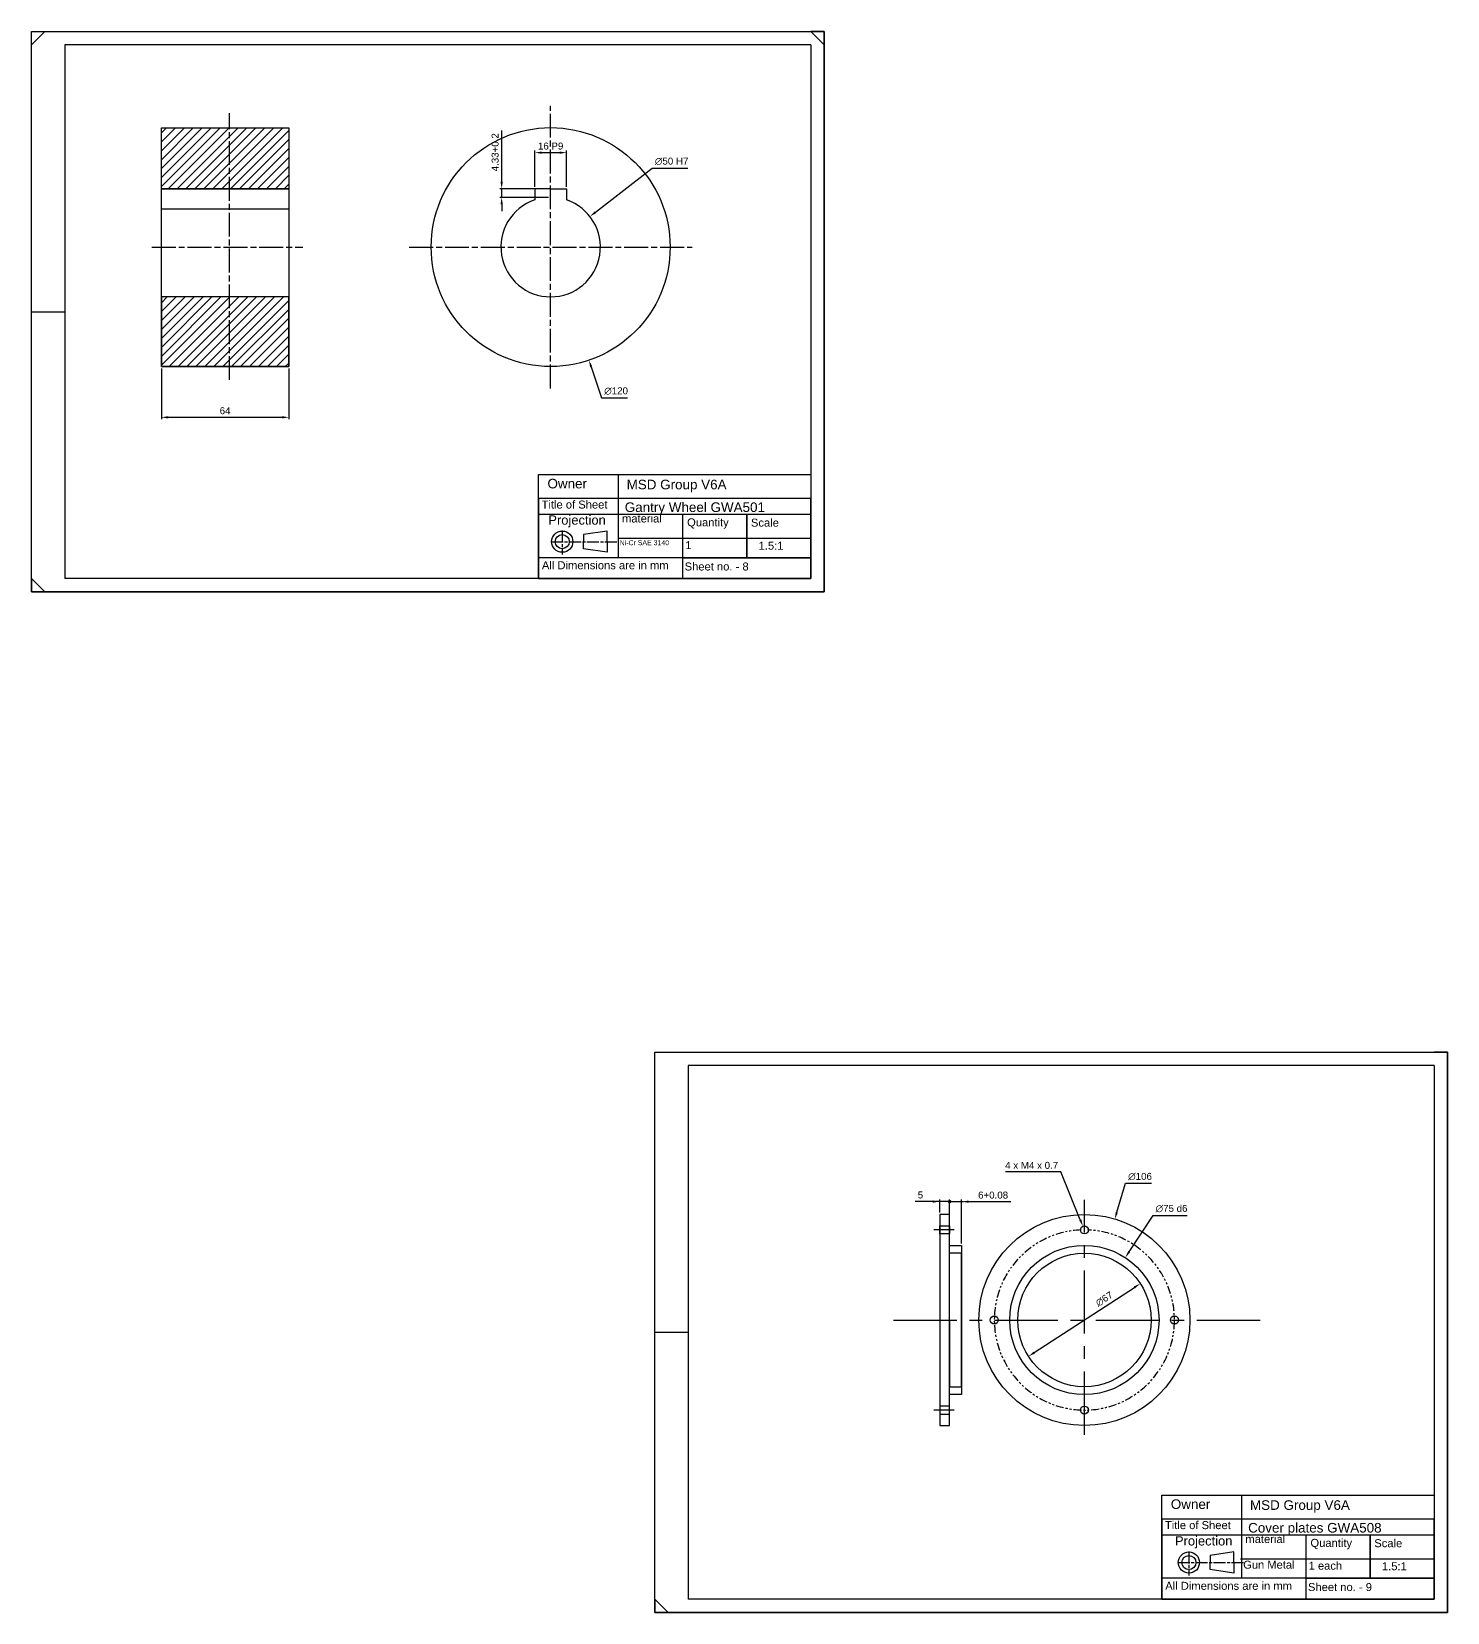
# Model space of a CAD drawing. Header units: millimetres. Extents: x -15074 to 21675, y -7568 to 6574.
# Drawn here: x -13656 to -12945, y -1403 to -609 of the extents above; entities that cross this region are included whole.
import ezdxf

# ---------------------------------------------------------------- set-up
doc = ezdxf.new("R2010")
doc.units = ezdxf.units.MM
for name, pattern in [('ACISOTGB', [9, 4, -1, 1, -1, 1, -1]), ('AM_ISO08W050', [18, 12, -1.5, 3, -1.5]), ('AM_ISO08W050x2', [9, 6, -0.75, 1.5, -0.75]), ('CENTER', [50.8, 31.75, -6.35, 6.35, -6.35])]:
    doc.linetypes.add(name, pattern=pattern)
doc.layers.add('AM_5', color=250, linetype='Continuous', lineweight=25)
doc.layers.add('AM_7', color=142, linetype='AM_ISO08W050', lineweight=25)
doc.styles.get("Standard").update_dxf_attribs({"font": 'arial.ttf'})
doc.dimstyles.new('AM_ISO$0', dxfattribs={"dimtxt": 3.5, "dimasz": 3.5, "dimexe": 1, "dimexo": 1, "dimgap": 1.5, "dimtad": 1, "dimdsep": 46, "dimtxsty": 'Standard', "dimcen": 0, "dimclrd": 256, "dimclre": 256, "dimclrt": 250, "dimadec": 0, "dimazin": 2, "dimtp": 0.1, "dimtm": 0.1, "dimtfac": 0.71, "dimtdec": 3, "dimtmove": 0, "dimatfit": 3, "dimfxl": 1, "dimlwd": -1, "dimlwe": -1, "dimarcsym": 1})
doc.dimstyles.new('AM_ISO$3', dxfattribs={"dimtxt": 3.5, "dimasz": 3.5, "dimexe": 1, "dimexo": 1, "dimgap": 1.5, "dimtad": 1, "dimtoh": 1, "dimdsep": 46, "dimtxsty": 'Standard', "dimcen": 0, "dimclrd": 256, "dimclre": 256, "dimclrt": 250, "dimadec": 0, "dimazin": 2, "dimtp": 0.1, "dimtm": 0.1, "dimtfac": 0.71, "dimtdec": 3, "dimtofl": 0, "dimtmove": 0, "dimatfit": 0, "dimfxl": 1, "dimlwd": -1, "dimlwe": -1, "dimarcsym": 1})

# ---------------------------------------------------------------- blocks, each defined once
blk = doc.blocks.new('*D159')
at = {"layer": 'AM_5', "linetype": 'ByBlock', "transparency": 16777216}
for p, q in [((-13591.21, -778.2), (-13591.21, -803.71)), ((-13527.21, -778.2), (-13527.21, -803.71)), ((-13587.71, -802.71), (-13530.71, -802.71))]:
    blk.add_line(p, q, dxfattribs=at)
at = {"layer": 'AM_5', "transparency": 16777216}
for points in [[(-13587.71, -802.12), (-13587.71, -803.29), (-13591.21, -802.71)], [(-13530.71, -802.12), (-13530.71, -803.29), (-13527.21, -802.71)]]:
    blk.add_solid(points, dxfattribs=at)
at = {"layer": 'Defpoints', "color": 0, "transparency": 16777216}
for p in [(-13591.21, -777.2), (-13527.21, -777.2), (-13527.21, -802.71)]:
    blk.add_point(p, dxfattribs=at)
at = {"layer": 'AM_5', "color": 250, "transparency": 16777216, "insert": (-13559.21, -799.42), "char_height": 3.5, "attachment_point": 5}
blk.add_mtext('64', dxfattribs=at)
blk = doc.blocks.new('*D160')
at = {"layer": 'AM_5', "linetype": 'ByBlock', "transparency": 16777216}
for p, q in [((-13375.36, -777.35), (-13370.1, -792.89)), ((-13370.1, -792.89), (-13357.07, -792.89))]:
    blk.add_line(p, q, dxfattribs=at)
at = {"layer": 'AM_5', "transparency": 16777216}
blk.add_solid([(-13374.81, -777.16), (-13375.91, -777.54), (-13376.48, -774.03)], dxfattribs=at)
at = {"layer": 'Defpoints', "color": 0, "transparency": 16777216}
for p in [(-13414.94, -660.36), (-13376.48, -774.03)]:
    blk.add_point(p, dxfattribs=at)
at = {"layer": 'AM_5', "color": 250, "transparency": 16777216, "insert": (-13362.84, -789.5), "char_height": 3.5, "attachment_point": 5}
blk.add_mtext('∅120', dxfattribs=at)
blk = doc.blocks.new('*D161')
at = {"layer": 'AM_5', "linetype": 'ByBlock', "transparency": 16777216}
for p, q in [((-13373.21, -699.71), (-13344.67, -677.52)), ((-13344.67, -677.52), (-13326.74, -677.52))]:
    blk.add_line(p, q, dxfattribs=at)
at = {"layer": 'AM_5', "transparency": 16777216}
blk.add_solid([(-13373.57, -699.24), (-13372.85, -700.17), (-13375.97, -701.85)], dxfattribs=at)
at = {"layer": 'Defpoints', "color": 0, "transparency": 16777216}
for p in [(-13375.97, -701.85), (-13415.45, -732.54)]:
    blk.add_point(p, dxfattribs=at)
at = {"layer": 'AM_5', "color": 250, "transparency": 16777216, "insert": (-13334.95, -674.13), "char_height": 3.5, "attachment_point": 5}
blk.add_mtext('∅50{}{\\C250; H7}', dxfattribs=at)
blk = doc.blocks.new('*D162')
at = {"layer": 'AM_5', "linetype": 'ByBlock', "transparency": 16777216}
for p, q in [((-13403.71, -686.9), (-13403.71, -668.76)), ((-13400.21, -669.76), (-13391.21, -669.76)), ((-13387.71, -686.9), (-13387.71, -668.76))]:
    blk.add_line(p, q, dxfattribs=at)
at = {"layer": 'AM_5', "transparency": 16777216}
for points in [[(-13400.21, -669.18), (-13400.21, -670.34), (-13403.71, -669.76)], [(-13391.21, -669.18), (-13391.21, -670.34), (-13387.71, -669.76)]]:
    blk.add_solid(points, dxfattribs=at)
at = {"layer": 'Defpoints', "color": 0, "transparency": 16777216}
for p in [(-13387.71, -669.76), (-13403.71, -687.9), (-13387.71, -687.9)]:
    blk.add_point(p, dxfattribs=at)
at = {"layer": 'AM_5', "color": 250, "transparency": 16777216, "insert": (-13395.71, -666.47), "char_height": 3.5, "attachment_point": 5}
blk.add_mtext('16{}{\\C250; P9}', dxfattribs=at)
blk = doc.blocks.new('*D163')
at = {"layer": 'AM_5', "linetype": 'ByBlock', "transparency": 16777216}
for p, q in [((-13420.31, -684.4), (-13420.31, -658.64)), ((-13396.71, -687.9), (-13421.31, -687.9)), ((-13420.31, -692.23), (-13420.31, -687.9)), ((-13396.71, -692.23), (-13421.31, -692.23)), ((-13420.31, -695.73), (-13420.31, -699.23))]:
    blk.add_line(p, q, dxfattribs=at)
at = {"layer": 'AM_5', "transparency": 16777216}
for points in [[(-13420.89, -684.4), (-13419.73, -684.4), (-13420.31, -687.9)], [(-13420.89, -695.73), (-13419.73, -695.73), (-13420.31, -692.23)]]:
    blk.add_solid(points, dxfattribs=at)
at = {"layer": 'Defpoints', "color": 0, "transparency": 16777216}
for p in [(-13395.71, -687.9), (-13420.31, -692.23), (-13395.71, -692.23)]:
    blk.add_point(p, dxfattribs=at)
at = {"layer": 'AM_5', "color": 250, "transparency": 16777216, "insert": (-13423.6, -669.57), "char_height": 3.5, "attachment_point": 5, "rotation": 90}
blk.add_mtext('4.33+0.2', dxfattribs=at)
blk = doc.blocks.new('*D170')
at = {"layer": 'AM_5', "linetype": 'ByBlock', "transparency": 16777216}
for p, q in [((-13111.36, -1202.04), (-13106.98, -1187.48)), ((-13106.98, -1187.48), (-13093.94, -1187.48))]:
    blk.add_line(p, q, dxfattribs=at)
at = {"layer": 'AM_5', "transparency": 16777216}
blk.add_solid([(-13111.92, -1201.87), (-13110.81, -1202.21), (-13112.37, -1205.39)], dxfattribs=at)
at = {"layer": 'Defpoints', "color": 0, "transparency": 16777216}
for p in [(-13112.37, -1205.39), (-13142.94, -1306.89)]:
    blk.add_point(p, dxfattribs=at)
at = {"layer": 'AM_5', "color": 250, "transparency": 16777216, "insert": (-13099.71, -1184.1), "char_height": 3.5, "attachment_point": 5}
blk.add_mtext('∅106', dxfattribs=at)
blk = doc.blocks.new('*D171')
at = {"layer": 'AM_5', "linetype": 'ByBlock', "transparency": 16777216}
for p, q in [((-13105.17, -1221.85), (-13093.19, -1203.58)), ((-13093.19, -1203.58), (-13076.08, -1203.58))]:
    blk.add_line(p, q, dxfattribs=at)
at = {"layer": 'AM_5', "transparency": 16777216}
blk.add_solid([(-13105.66, -1221.53), (-13104.69, -1222.17), (-13107.09, -1224.78)], dxfattribs=at)
at = {"layer": 'Defpoints', "color": 0, "transparency": 16777216}
for p in [(-13107.09, -1224.78), (-13148.22, -1287.5)]:
    blk.add_point(p, dxfattribs=at)
at = {"layer": 'AM_5', "color": 250, "transparency": 16777216, "insert": (-13083.89, -1200.2), "char_height": 3.5, "attachment_point": 5}
blk.add_mtext('∅75{}{\\C250; d6}', dxfattribs=at)
blk = doc.blocks.new('*D172')
at = {"layer": 'AM_5', "linetype": 'ByBlock', "transparency": 16777216}
blk.add_line((-13152.8, -1272.51), (-13102.51, -1239.77), dxfattribs=at)
at = {"layer": 'AM_5', "transparency": 16777216}
for points in [[(-13102.83, -1239.28), (-13102.2, -1240.26), (-13099.58, -1237.86)], [(-13153.12, -1272.02), (-13152.48, -1273), (-13155.73, -1274.42)]]:
    blk.add_solid(points, dxfattribs=at)
at = {"layer": 'Defpoints', "color": 0, "transparency": 16777216}
for p in [(-13099.58, -1237.86), (-13155.73, -1274.42)]:
    blk.add_point(p, dxfattribs=at)
at = {"layer": 'AM_5', "color": 250, "transparency": 16777216, "insert": (-13117.67, -1245.6), "char_height": 3.5, "attachment_point": 5, "rotation": 33.06583}
blk.add_mtext('∅67', dxfattribs=at)
blk = doc.blocks.new('*D173')
at = {"layer": 'AM_5', "linetype": 'ByBlock', "transparency": 16777216}
for p, q in [((-13139.44, -1181.76), (-13167.29, -1181.76)), ((-13129.72, -1205.8), (-13139.44, -1181.76))]:
    blk.add_line(p, q, dxfattribs=at)
at = {"layer": 'AM_5', "transparency": 16777216}
blk.add_solid([(-13129.18, -1205.58), (-13130.26, -1206.02), (-13128.41, -1209.04)], dxfattribs=at)
at = {"layer": 'Defpoints', "color": 0, "transparency": 16777216}
for p in [(-13128.41, -1209.04), (-13126.91, -1212.75)]:
    blk.add_point(p, dxfattribs=at)
at = {"layer": 'AM_5', "color": 250, "transparency": 16777216, "insert": (-13154.12, -1178.47), "char_height": 3.5, "attachment_point": 5}
blk.add_mtext('4 x M4 x 0.7', dxfattribs=at)
blk = doc.blocks.new('GENDOT')
blk.add_line((0, 0), (-1, 0))
at = {"const_width": 0.25}
blk.add_lwpolyline([(-0.125, 0, 1), (0.125, 0, 1)], format="xyb", close=True, dxfattribs=at)
blk = doc.blocks.new('*D174')
at = {"layer": 'AM_5', "linetype": 'ByBlock', "transparency": 16777216}
for p, q in [((-13198.83, -1196.69), (-13202.33, -1196.69)), ((-13195.33, -1217.64), (-13195.33, -1195.69)), ((-13195.33, -1196.69), (-13189.33, -1196.69)), ((-13189.33, -1217.64), (-13189.33, -1195.69)), ((-13185.83, -1196.69), (-13164.64, -1196.69))]:
    blk.add_line(p, q, dxfattribs=at)
at = {"layer": 'AM_5', "transparency": 16777216}
blk.add_solid([(-13185.83, -1196.11), (-13185.83, -1197.28), (-13189.33, -1196.69)], dxfattribs=at)
at = {"layer": 'Defpoints', "color": 0, "transparency": 16777216}
for p in [(-13189.33, -1196.69), (-13195.33, -1218.64), (-13189.33, -1218.64)]:
    blk.add_point(p, dxfattribs=at)
at = {"layer": 'AM_5', "transparency": 16777216, "xscale": 3.5, "yscale": 3.5, "zscale": 3.5}
blk.add_blockref('GENDOT', (-13195.33, -1196.69), dxfattribs=at)
at = {"layer": 'AM_5', "color": 250, "transparency": 16777216, "insert": (-13173.49, -1193.41), "char_height": 3.5, "attachment_point": 5}
blk.add_mtext('6+0.08', dxfattribs=at)
blk = doc.blocks.new('*D175')
at = {"layer": 'AM_5', "linetype": 'ByBlock', "transparency": 16777216}
for p, q in [((-13203.83, -1196.64), (-13212.65, -1196.64)), ((-13200.33, -1202.14), (-13200.33, -1195.64)), ((-13195.33, -1196.64), (-13200.33, -1196.64)), ((-13195.33, -1217.64), (-13195.33, -1195.64)), ((-13191.83, -1196.64), (-13188.33, -1196.64))]:
    blk.add_line(p, q, dxfattribs=at)
at = {"layer": 'AM_5', "transparency": 16777216}
blk.add_solid([(-13203.83, -1196.06), (-13203.83, -1197.23), (-13200.33, -1196.64)], dxfattribs=at)
at = {"layer": 'Defpoints', "color": 0, "transparency": 16777216}
for p in [(-13200.33, -1196.64), (-13200.33, -1203.14), (-13195.33, -1218.64)]:
    blk.add_point(p, dxfattribs=at)
at = {"layer": 'AM_5', "transparency": 16777216, "xscale": 3.5, "yscale": 3.5, "zscale": 3.5, "rotation": 180}
blk.add_blockref('GENDOT', (-13195.33, -1196.64), dxfattribs=at)
at = {"layer": 'AM_5', "color": 250, "transparency": 16777216, "insert": (-13209.99, -1193.36), "char_height": 3.5, "attachment_point": 5}
blk.add_mtext('5', dxfattribs=at)

msp = doc.modelspace()

# ---------------------------------------------------------------- hatches: boundary and pattern name
h = msp.add_hatch()
h.set_pattern_fill('ANSI31', color=256)
h.set_pattern_definition([(45, (-16204.191, -2446.6216), (-2.245064, 2.245064), [])])
h.paths.add_polyline_path([(-13591.214, -657.261), (-13591.214, -687.897), (-13527.214, -687.897), (-13527.214, -657.261)])
h.paths.add_polyline_path([(-13591.214, -742.197), (-13591.214, -777.197), (-13527.214, -777.197), (-13527.214, -742.197)])

# ---------------------------------------------------------------- linework, layer by layer
for p, q in [((-13656.383, -615.663), (-13649.683, -608.963)), ((-13258.403, -615.663), (-13265.103, -608.963)), ((-13639.633, -615.663), (-13639.633, -622.363)), ((-13265.103, -615.663), (-13265.103, -622.363)), ((-13656.383, -749.663), (-13639.633, -749.663)), ((-13389.888, -865.176), (-13389.888, -865.176)), ((-13389.888, -865.176), (-13389.888, -865.176)), ((-13367.244, -859.847), (-13379.273, -861.639)), ((-13367.244, -861.639), (-13367.244, -859.847)), ((-13367.244, -870.505), (-13379.273, -868.712)), ((-13367.244, -868.712), (-13367.244, -870.505)), ((-13329.423, -873.211), (-13329.423, -883.663)), ((-13656.383, -883.663), (-13649.683, -890.363)), ((-13343.326, -1262.308), (-13326.576, -1262.308)), ((-13052.526, -1372.631), (-13064.555, -1374.424)), ((-13052.526, -1374.424), (-13052.526, -1372.631)), ((-13075.169, -1377.96), (-13075.169, -1377.96)), ((-13075.169, -1377.96), (-13075.169, -1377.96)), ((-13052.526, -1383.289), (-13064.555, -1381.496)), ((-13052.526, -1381.496), (-13052.526, -1383.289)), ((-13016.366, -1385.856), (-13016.366, -1396.308)), ((-13343.326, -1396.308), (-13336.626, -1403.008))]:
    msp.add_line(p, q)
for points in [[(-13656.383, -608.963), (-13258.403, -608.963), (-13258.403, -890.363), (-13656.383, -890.363)], [(-13591.214, -657.261), (-13527.214, -657.261), (-13527.214, -777.197), (-13591.214, -777.197)], [(-13591.214, -657.261), (-13527.214, -657.261), (-13527.214, -687.897), (-13591.214, -687.897)], [(-13591.214, -687.897), (-13527.214, -687.897), (-13527.214, -698.197), (-13591.214, -698.197)], [(-13591.214, -777.197), (-13527.214, -777.197), (-13527.214, -742.197), (-13591.214, -742.197)], [(-13401.783, -831.403), (-13265.103, -831.403), (-13265.103, -883.663), (-13401.783, -883.663)], [(-13401.783, -883.663), (-13265.103, -883.663), (-13265.103, -843.463), (-13401.783, -843.463)], [(-13401.783, -883.663), (-13265.103, -883.663), (-13265.103, -851.503), (-13401.783, -851.503)], [(-13297.263, -851.503), (-13329.423, -851.503), (-13329.423, -873.211), (-13297.263, -873.211)], [(-13265.103, -851.503), (-13297.263, -851.503), (-13297.263, -873.211), (-13265.103, -873.211)], [(-13401.783, -883.663), (-13265.103, -883.663), (-13265.103, -873.211), (-13401.783, -873.211)], [(-13343.326, -1121.608), (-12945.346, -1121.608), (-12945.346, -1403.008), (-13343.326, -1403.008)], [(-13195.333, -1203.139), (-13200.333, -1203.139), (-13200.333, -1309.139), (-13195.333, -1309.139)], [(-13200.333, -1208.899), (-13195.333, -1208.899), (-13195.333, -1212.899), (-13200.333, -1212.899)], [(-13200.333, -1303.379), (-13195.333, -1303.379), (-13195.333, -1299.379), (-13200.333, -1299.379)], [(-13088.726, -1344.048), (-12952.046, -1344.048), (-12952.046, -1396.308), (-13088.726, -1396.308)], [(-13088.726, -1396.308), (-12952.046, -1396.308), (-12952.046, -1356.108), (-13088.726, -1356.108)], [(-13088.726, -1396.308), (-12952.046, -1396.308), (-12952.046, -1364.148), (-13088.726, -1364.148)], [(-12984.206, -1364.148), (-13016.366, -1364.148), (-13016.366, -1385.856), (-12984.206, -1385.856)], [(-12952.046, -1364.148), (-12984.206, -1364.148), (-12984.206, -1385.856), (-12952.046, -1385.856)], [(-13088.726, -1396.308), (-12952.046, -1396.308), (-12952.046, -1385.856), (-13088.726, -1385.856)]]:
    msp.add_lwpolyline(points, close=True)
for points in [[(-13639.633, -890.363), (-13656.383, -890.363), (-13656.383, -608.963), (-13639.633, -608.963)], [(-13656.383, -615.663), (-13656.383, -608.963), (-13258.403, -608.963), (-13258.403, -615.663)], [(-13265.103, -890.363), (-13258.403, -890.363), (-13258.403, -608.963), (-13265.103, -608.963)], [(-13639.633, -615.663), (-13639.633, -883.663)], [(-13265.103, -615.663), (-13639.633, -615.663)], [(-13265.103, -615.663), (-13265.103, -883.663)], [(-13395.709, -687.897), (-13403.709, -687.897), (-13403.709, -693.512)], [(-13395.709, -687.897), (-13387.709, -687.897), (-13387.709, -693.512)], [(-13361.583, -873.211), (-13361.583, -831.403), (-13265.103, -831.403), (-13265.103, -883.663), (-13361.583, -883.663)], [(-13401.783, -863.563), (-13401.783, -883.663), (-13265.103, -883.663), (-13265.103, -863.563), (-13361.583, -863.563)], [(-13379.273, -861.639), (-13379.273, -865.176)], [(-13379.273, -868.712), (-13379.273, -865.176)], [(-13367.244, -865.176), (-13367.244, -861.639)], [(-13367.244, -865.176), (-13367.244, -868.712)], [(-13656.383, -883.663), (-13656.383, -890.363), (-13258.403, -890.363), (-13258.403, -883.663)], [(-13265.103, -883.663), (-13639.633, -883.663)], [(-13326.576, -1403.008), (-13343.326, -1403.008), (-13343.326, -1121.608), (-13326.576, -1121.608)], [(-13343.326, -1128.308), (-13343.326, -1121.608), (-12945.346, -1121.608), (-12945.346, -1128.308)], [(-12952.046, -1403.008), (-12945.346, -1403.008), (-12945.346, -1121.608), (-12952.046, -1121.608)], [(-13326.576, -1128.308), (-13326.576, -1396.308)], [(-12952.046, -1128.308), (-13326.576, -1128.308)], [(-12952.046, -1128.308), (-12952.046, -1396.308)], [(-13195.333, -1218.639), (-13189.333, -1218.639), (-13189.333, -1293.639), (-13195.333, -1293.639), (-13195.333, -1222.639)], [(-13195.333, -1256.139), (-13195.333, -1289.639), (-13189.333, -1289.639), (-13189.333, -1222.639), (-13195.333, -1222.639)], [(-13048.526, -1385.856), (-13048.526, -1344.048), (-12952.046, -1344.048), (-12952.046, -1396.308), (-13048.526, -1396.308)], [(-13088.726, -1376.208), (-13088.726, -1396.308), (-12952.046, -1396.308), (-12952.046, -1376.208), (-13049.23, -1376.208)], [(-13064.555, -1374.424), (-13064.555, -1377.96)], [(-13064.555, -1381.496), (-13064.555, -1377.96)], [(-13052.526, -1377.96), (-13052.526, -1374.424)], [(-13052.526, -1377.96), (-13052.526, -1381.496)], [(-13343.326, -1396.308), (-13343.326, -1403.008), (-12945.346, -1403.008), (-12945.346, -1396.308)], [(-12952.046, -1396.308), (-13326.576, -1396.308)]]:
    msp.add_lwpolyline(points)
for centre, radius in [((-13395.709, -717.197), 60), ((-13389.888, -865.176), 5.329), ((-13389.888, -865.176), 3.536), ((-13127.656, -1256.139), 53), ((-13127.656, -1210.899), 2), ((-13127.656, -1256.139), 37.5), ((-13127.656, -1256.139), 33.5), ((-13172.896, -1256.139), 2), ((-13082.416, -1256.139), 2), ((-13127.656, -1301.379), 2), ((-13075.169, -1377.96), 5.329), ((-13075.169, -1377.96), 3.536)]:
    msp.add_circle(centre, radius)
msp.add_arc((-13395.709, -717.197), 25, 108.662925, 71.337075)
at = {"color": 3, "linetype": 'ACISOTGB'}
msp.add_arc((-13127.656, -1256.139), 45.24, 92.053226, 87.946774, dxfattribs=at)
at = {"layer": 'AM_7', "color": 3}
for p, q in [((-13557.016, -783.92), (-13557.016, -649.867)), ((-13395.709, -788.21), (-13395.709, -646.184)), ((-13596.024, -717.229), (-13520.123, -717.229)), ((-13466.722, -717.197), (-13324.696, -717.197))]:
    msp.add_line(p, q, dxfattribs=at)
at = {"layer": 'AM_7', "linetype": 'AM_ISO08W050x2'}
for p, q in [((-13395.462, -865.176), (-13361.67, -865.176)), ((-13389.888, -859.601), (-13389.888, -871.672)), ((-13389.888, -865.176), (-13389.888, -865.176)), ((-13389.888, -865.176), (-13389.888, -865.176)), ((-13075.169, -1372.386), (-13075.169, -1384.457)), ((-13080.744, -1377.96), (-13046.951, -1377.96)), ((-13075.169, -1377.96), (-13075.169, -1377.96)), ((-13075.169, -1377.96), (-13075.169, -1377.96))]:
    msp.add_line(p, q, dxfattribs=at)
at = {"layer": 'AM_7', "color": 3, "linetype": 'CENTER'}
for p, q in [((-13127.656, -1313.768), (-13127.656, -1195.787)), ((-13223.521, -1256.139), (-13033.41, -1256.139))]:
    msp.add_line(p, q, dxfattribs=at)
at = {"layer": 'AM_7'}
for p, q in [((-13193.043, -1210.899), (-13203.333, -1210.899)), ((-13193.043, -1301.379), (-13203.333, -1301.379))]:
    msp.add_line(p, q, dxfattribs=at)

# ---------------------------------------------------------------- texts
at = {"attachment_point": 1}
for s, width, gutter_width, heights, insert, char_height in [(' Owner', 33.91382, 10.05, [0], (-13399.176, -833.582), 4.824), ('MSD Group V6A', 75.53534, 10.05, [0], (-13357.554, -834.044), 4.824), ('Title of Sheet', 36.68859, 10.05, [0], (-13400.255, -844.517), 4.02), ('Gantry Wheel GWA501', 102.00488, 10.05, [0], (-13358.479, -845.442), 4.824), ('Projection', 42.55316, 23.227, [0], (-13396.875, -851.979), 4.6453), ('material', 30.44321, 10.05, [0], (-13359.867, -851.503), 4.02), ('Quantity', 26.9769, 10.05, [0], (-13327.186, -853.451), 4.02), ('Scale', 27.74767, 10.05, [0], (-13295.122, -853.605), 4.02), ('Ni-Cr SAE 3140', 30.22107, 12.5, [0], (-13361.066, -864.435), 2.5), ('1', 27.77444, 12.5, [0], (-13328.064, -864.912), 4), ('\\pxi-3,l4,t4;1.5:1', 27.43458, 10.05, [0], (-13295.296, -865.189), 4.02), ('All Dimensions are in mm', 77.61674, 10.05, [0], (-13400.101, -875.014), 4.02), ('Sheet no. - 8', 58.42427, 10.05, [1.456], (-13328.419, -875.63), 4.02), (' Owner', 33.91382, 10.05, [0], (-13086.118, -1346.227), 4.824), ('MSD Group V6A', 75.53534, 10.05, [0], (-13044.496, -1346.689), 4.824), ('Title of Sheet', 36.68859, 10.05, [0], (-13087.197, -1357.163), 4.02), ('Projection', 42.55316, 23.227, [0], (-13082.157, -1364.764), 4.6453), ('material', 30.44321, 10.05, [0], (-13046.809, -1364.148), 4.02), ('Cover plates GWA508', 102.00488, 10.05, [0], (-13045.421, -1358.087), 4.824), ('Quantity', 26.9769, 10.05, [0], (-13014.128, -1366.096), 4.02), ('Scale', 27.74767, 10.05, [0], (-12982.064, -1366.25), 4.02), ('Gun Metal', 30.07162, 12.5, [0], (-13047.897, -1377.036), 4), ('1 each', 27.77444, 12.5, [0], (-13015.006, -1377.557), 4), ('\\pxi-3,l4,t4;1.5:1', 27.43458, 10.05, [0], (-12982.238, -1377.835), 4.02), ('All Dimensions are in mm', 77.61674, 10.05, [0], (-13087.043, -1387.66), 4.02), ('Sheet no. - 9', 58.42427, 10.05, [1.456], (-13015.361, -1388.276), 4.02)]:
    msp.add_mtext_dynamic_manual_height_columns(s, width=width, gutter_width=gutter_width, heights=heights, dxfattribs=dict(at, insert=insert, char_height=char_height))

# ---------------------------------------------------------------- dimensions: what is measured, and where the dimension line sits
at = {"layer": 'AM_5'}
dim = msp.add_linear_dim(base=(-13420.311, -692.227), p1=(-13395.709, -687.897), p2=(-13395.709, -692.227), angle=90, text='<>+0.2', dimstyle='AM_ISO$0', dxfattribs=at)
dim.commit()
dim.dimension.update_dxf_attribs({"geometry": '*D163', "text_midpoint": (-13420.311, -669.567), "dimtype": 160})
for p1, p2, picture, middle in [((-13414.937, -660.362), (-13376.481, -774.033), '*D160', (-13362.839, -792.885)), ((-13142.937, -1306.888), (-13112.374, -1205.39), '*D170', (-13099.712, -1187.482))]:
    dim = msp.add_diameter_dim_2p(p1=p1, p2=p2, dimstyle='AM_ISO$3', override={"dimpost": ''}, dxfattribs=at)
    dim.commit()
    dim.dimension.update_dxf_attribs({"geometry": picture, "text_midpoint": middle, "dimtype": 163})
dim = msp.add_linear_dim(base=(-13387.709, -669.759), p1=(-13403.709, -687.897), p2=(-13387.709, -687.897), angle=0, text='<>{}{\\C250; P9}', dimstyle='AM_ISO$0', override={"dimpost": '', "dimtp": 0.1, "dimtm": 0.1, "dimtdec": 3, "dimtzin": 8}, dxfattribs=at)
dim.commit()
dim.dimension.update_dxf_attribs({"geometry": '*D162', "text_midpoint": (-13395.709, -666.472)})
for p1, p2, text, picture, middle in [((-13415.447, -732.541), (-13375.971, -701.854), '<>{}{\\C250; H7}', '*D161', (-13334.953, -677.519)), ((-13148.219, -1287.498), (-13107.092, -1224.78), '<>{}{\\C250; d6}', '*D171', (-13083.885, -1203.584))]:
    dim = msp.add_diameter_dim_2p(p1=p1, p2=p2, text=text, dimstyle='AM_ISO$3', override={"dimpost": '', "dimtp": 0.1, "dimtm": 0.1, "dimtdec": 3, "dimtzin": 8}, dxfattribs=at)
    dim.commit()
    dim.dimension.update_dxf_attribs({"geometry": picture, "text_midpoint": middle, "dimtype": 163})
dim = msp.add_linear_dim(base=(-13527.214, -802.708), p1=(-13591.214, -777.197), p2=(-13527.214, -777.197), angle=0, dimstyle='AM_ISO$0', override={"dimpost": '', "dimtp": 0.1, "dimtm": 0.1, "dimtdec": 3, "dimtzin": 8}, dxfattribs=at)
dim.commit()
dim.dimension.update_dxf_attribs({"geometry": '*D159', "text_midpoint": (-13559.214, -799.421)})
dim = msp.add_diameter_dim_2p(p1=(-13126.906, -1212.753), p2=(-13128.405, -1209.045), text='4 x M4 x 0.7', dimstyle='AM_ISO$3', dxfattribs=at)
dim.commit()
dim.dimension.update_dxf_attribs({"geometry": '*D173', "text_midpoint": (-13154.115, -1181.757), "dimtype": 163})
dim = msp.add_linear_dim(base=(-13200.333, -1196.643), p1=(-13195.333, -1218.639), p2=(-13200.333, -1203.139), dimstyle='AM_ISO$0', override={"dimblk1": 'GENDOT', "dimsah": 1, "dimtix": 1}, dxfattribs=at)
dim.commit()
dim.dimension.update_dxf_attribs({"geometry": '*D175', "text_midpoint": (-13209.994, -1196.643), "dimtype": 160})
dim = msp.add_linear_dim(base=(-13189.333, -1196.695), p1=(-13195.333, -1218.639), p2=(-13189.333, -1218.639), text='<>+0.08', dimstyle='AM_ISO$0', override={"dimblk1": 'GENDOT', "dimsah": 1, "dimtix": 1}, dxfattribs=at)
dim.commit()
dim.dimension.update_dxf_attribs({"geometry": '*D174', "text_midpoint": (-13173.487, -1196.695), "dimtype": 160})
dim = msp.add_diameter_dim_2p(p1=(-13155.73, -1274.416), p2=(-13099.581, -1237.861), dimstyle='AM_ISO$3', dxfattribs=at)
dim.commit()
dim.dimension.update_dxf_attribs({"geometry": '*D172', "text_midpoint": (-13115.827, -1248.438), "dimtype": 163})

doc.saveas('drawing.dxf')
